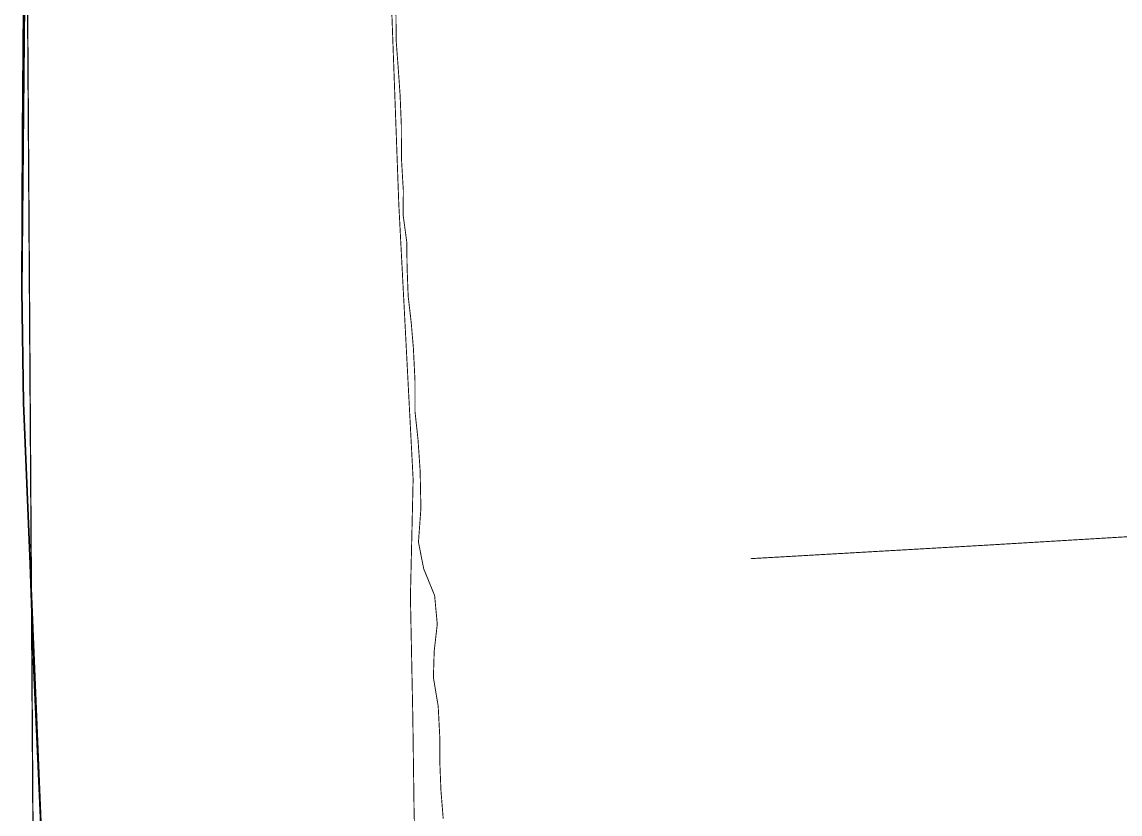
# Model space of a CAD drawing. Extents: x 203614 to 206284, y 4847494 to 4848495.
# Drawn here: x 203613.9 to 203828.6, y 4848008.3 to 4848163.1 of the extents above; entities that cross this region are included whole.
import ezdxf

# ---------------------------------------------------------------- set-up
doc = ezdxf.new("R2010")
doc.units = 0
doc.header["$LTSCALE"] = 1.5
doc.header["$MEASUREMENT"] = 0
for name, color, linetype in [('CD-MALHA-LOTES', 40, 'CONTINUOUS'), ('HD-VALAS-DRENOS', 170, 'CONTINUOUS'), ('LM-LIM-SETOR-FISCAL', 7, 'CONTINUOUS'), ('RU-QUADRAS', 210, 'CONTINUOUS'), ('SV-CAMINHO-TRILHA', 20, 'CONTINUOUS')]:
    doc.layers.add(name, color=color, linetype=linetype)
doc.linetypes.add('Limite', pattern='A,20,-3,[130,ltypeshp.shx,S=6.35,R=0,X=0,Y=0],-3,20', length=46)

msp = doc.modelspace()

# ---------------------------------------------------------------- linework, layer by layer
at = {"layer": 'CD-MALHA-LOTES'}
msp.add_lwpolyline([(203624.810936, 4847979.114827), (203617.953262, 4847998.881062), (203616.238844, 4848036.39657), (203615.532907, 4848057.120863), (203614.221881, 4848088.635906), (203613.919337, 4848110.6208), (203614.020185, 4848141.278635), (203614.322729, 4848182.374252), (203615.230362, 4848257.55654), (203619.264288, 4848261.741737), (203730.045969, 4848266.4816)], dxfattribs=at)
at = {"layer": 'HD-VALAS-DRENOS', "const_width": 0.18, "flags": 128}
for points in [[(203685.71, 4848178.7), (203687.58, 4848127.41), (203690.38, 4848073.68), (203689.85, 4848050.67), (203690.32, 4848027.21), (203690.56, 4848009.28), (203691.09, 4847987.16)], [(203837.42, 4848062.93), (203834.5, 4848062.73), (203802.99, 4848060.85), (203756.38, 4848058.18)]]:
    msp.add_lwpolyline(points, dxfattribs=at)
at = {"layer": 'LM-LIM-SETOR-FISCAL', "linetype": 'Limite', "ltscale": 0.1, "const_width": 0.25}
msp.add_lwpolyline([(203614.41, 4848259.31), (203616.108988, 4847999.745013), (203622.795286, 4847975.92471), (203627.32, 4847587.17), (203711.22, 4847527.29), (203768.018456, 4847519.600845), (203780.140347, 4847567.972109), (203895, 4847552.65), (203896.209966, 4847543.60772), (203966.249059, 4847540.902424), (203966.717378, 4847550.891452), (204221.1, 4847542.54), (204302.25, 4847551.62)], dxfattribs=at)
at = {"layer": 'RU-QUADRAS', "linetype": 'Continuous'}
msp.add_lwpolyline([(203615.23, 4848257.56), (203613.92, 4848110.62), (203614.22, 4848088.64), (203617.95, 4847998.88)], dxfattribs=at)
at = {"layer": 'SV-CAMINHO-TRILHA', "const_width": 0.18, "flags": 128}
msp.add_lwpolyline([(203687.01, 4848165.78), (203687.07, 4848159.33), (203687.45, 4848154.25), (203687.83, 4848148.83), (203688.07, 4848142.95), (203688.1, 4848136.27), (203688.16, 4848135.27), (203688.38, 4848131.48), (203688.46, 4848130.26), (203688.45, 4848125.16), (203689.13, 4848120.08), (203689.2, 4848115.06), (203689.41, 4848109.48), (203690, 4848104.38), (203690.43, 4848099.3), (203690.74, 4848093), (203690.75, 4848086.86), (203691.33, 4848081.51), (203691.75, 4848075.37), (203691.9, 4848067.94), (203691.42, 4848061.42), (203692.45, 4848056.19), (203694.58, 4848050.98), (203695.1, 4848045.36), (203694.5, 4848040.13), (203694.34, 4848034.94), (203695.28, 4848029.35), (203695.58, 4848023.5), (203695.62, 4848017.84), (203695.82, 4848012.83), (203696.26, 4848007.37)], dxfattribs=at)

doc.saveas('drawing.dxf')
